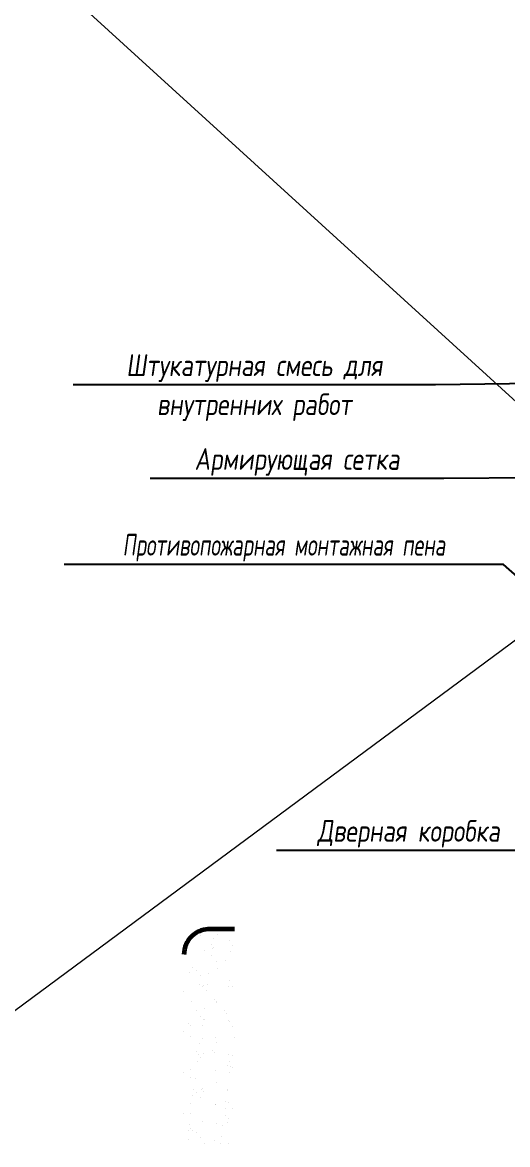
# Model space of a CAD drawing. Header units: millimetres. Extents: x -3689 to 3021565, y -698052 to -604547.
# Drawn here: x 2668146 to 2668425, y -675190 to -674544 of the extents above; entities that cross this region are included whole.
import ezdxf
from ezdxf.enums import TextEntityAlignment as Align

# ---------------------------------------------------------------- set-up
doc = ezdxf.new("R2010")
doc.units = ezdxf.units.MM
doc.layers.get('0').update_dxf_attribs({"lineweight": 0})
doc.layers.add('PDF _0', color=7, linetype='Continuous')
doc.layers.add('PDF _Основные линии', color=7, linetype='Continuous')
doc.layers.add('ВК-текст К1', color=7, linetype='Continuous', lineweight=25)
doc.styles.add('ГОСТ 2.304', font='CS_Gost2304.shx')

msp = doc.modelspace()

# ---------------------------------------------------------------- linework, layer by layer
at = {"lineweight": 25, "ltscale": 5}
for p, q in [((2668383.8378, -674752.6205), (2668175.304, -674752.6205)), ((2668461.1606, -674751.6357), (2668383.8378, -674752.6205)), ((2668388.7711, -674806.6459), (2668219.6123, -674806.6459)), ((2668479.9642, -674806.0425), (2668388.7711, -674806.6459)), ((2668423.0894, -674856.085), (2668170.0799, -674856.085)), ((2668499.947, -674924.3337), (2668423.0894, -674856.085)), ((2668444.6045, -675020.853), (2668292.3207, -675020.853))]:
    msp.add_line(p, q, dxfattribs=at)
at = {"color": 5}
msp.add_lwpolyline([(2667738.7033, -674132.0473), (2669458.2851, -675699.2919), (2669312.8793, -674245.799), (2667580.6535, -675528.6645), (2668389.8685, -673974.059), (2668649.0702, -675655.0551)], dxfattribs=at)
at = {"layer": 'PDF _0', "lineweight": 25}
for p, q in [((2668248.3669, -675069.7675), (2668248.3669, -675069.7675)), ((2668248.87, -675068.7613), (2668248.87, -675068.7613)), ((2668256.1651, -675071.5284), (2668256.1651, -675071.5284)), ((2668258.1775, -675069.5159), (2668258.1775, -675069.5159)), ((2668265.221, -675072.5346), (2668265.221, -675072.5346)), ((2668239.0594, -675078.5719), (2668239.0594, -675078.5719)), ((2668251.134, -675078.5719), (2668251.134, -675078.5719)), ((2668254.9073, -675075.3017), (2668254.9073, -675075.3017)), ((2668255.4104, -675077.5657), (2668255.4104, -675077.5657)), ((2668256.1651, -675076.811), (2668256.1651, -675076.811)), ((2668265.7241, -675079.075), (2668265.7241, -675079.075)), ((2668267.2335, -675075.8048), (2668267.2335, -675075.8048)), ((2668254.9073, -675081.5905), (2668254.9073, -675081.5905)), ((2668257.926, -675084.6092), (2668257.926, -675084.6092)), ((2668262.957, -675084.1061), (2668262.957, -675084.1061)), ((2668242.3296, -675091.4011), (2668242.3296, -675091.4011)), ((2668243.839, -675088.1309), (2668243.839, -675088.1309)), ((2668246.3545, -675089.8918), (2668246.3545, -675089.8918)), ((2668253.398, -675091.6527), (2668253.398, -675091.6527)), ((2668258.1775, -675088.634), (2668258.1775, -675088.634)), ((2668248.1154, -675097.9415), (2668248.1154, -675097.9415)), ((2668248.3669, -675093.162), (2668248.3669, -675093.162)), ((2668250.3794, -675098.6962), (2668250.3794, -675098.6962)), ((2668252.6433, -675097.9415), (2668252.6433, -675097.9415)), ((2668265.221, -675095.9291), (2668265.221, -675095.9291)), ((2668239.0594, -675101.9664), (2668239.0594, -675101.9664)), ((2668249.6247, -675099.1993), (2668249.6247, -675099.1993)), ((2668252.1402, -675101.7148), (2668252.1402, -675101.7148)), ((2668264.9695, -675099.1993), (2668264.9695, -675099.1993)), ((2668267.2335, -675099.1993), (2668267.2335, -675099.1993)), ((2668243.5874, -675107.7521), (2668243.5874, -675107.7521)), ((2668256.4167, -675106.7459), (2668256.4167, -675106.7459)), ((2668257.926, -675108.0037), (2668257.926, -675108.0037)), ((2668257.926, -675108.2552), (2668257.926, -675108.2552)), ((2668246.3545, -675113.2863), (2668246.3545, -675113.2863)), ((2668248.3669, -675116.5565), (2668248.3669, -675116.5565)), ((2668250.1278, -675118.0658), (2668250.1278, -675118.0658)), ((2668250.6309, -675118.0658), (2668250.6309, -675118.0658)), ((2668250.8825, -675112.0285), (2668250.8825, -675112.0285)), ((2668262.4539, -675113.2863), (2668262.4539, -675113.2863)), ((2668263.7117, -675114.5441), (2668263.7117, -675114.5441)), ((2668241.575, -675120.3298), (2668241.575, -675120.3298)), ((2668242.8327, -675121.8391), (2668242.8327, -675121.8391)), ((2668249.6247, -675121.8391), (2668249.6247, -675121.8391)), ((2668264.9695, -675118.5689), (2668264.9695, -675118.5689)), ((2668265.221, -675119.3236), (2668265.221, -675119.3236)), ((2668267.2335, -675122.5938), (2668267.2335, -675122.5938)), ((2668239.0594, -675125.3609), (2668239.0594, -675125.3609)), ((2668242.8327, -675128.128), (2668242.8327, -675128.128)), ((2668249.8763, -675129.3858), (2668249.8763, -675129.3858)), ((2668257.1713, -675128.6311), (2668257.1713, -675128.6311)), ((2668267.9881, -675128.8826), (2668267.9881, -675128.8826)), ((2668246.3545, -675136.6808), (2668246.3545, -675136.6808)), ((2668248.1154, -675132.1528), (2668248.1154, -675132.1528)), ((2668255.662, -675135.9262), (2668255.662, -675135.9262)), ((2668256.9198, -675137.1839), (2668256.9198, -675137.1839)), ((2668257.926, -675131.3982), (2668257.926, -675131.3982)), ((2668246.8576, -675142.215), (2668246.8576, -675142.215)), ((2668247.3607, -675138.1901), (2668247.3607, -675138.1901)), ((2668248.3669, -675139.951), (2668248.3669, -675139.951)), ((2668250.3794, -675137.687), (2668250.3794, -675137.687)), ((2668264.7179, -675138.1901), (2668264.7179, -675138.1901)), ((2668265.221, -675142.7181), (2668265.221, -675142.7181)), ((2668266.7304, -675138.9448), (2668266.7304, -675138.9448)), ((2668239.0594, -675148.7554), (2668239.0594, -675148.7554)), ((2668242.8327, -675147.2461), (2668242.8327, -675147.2461)), ((2668257.4229, -675147.7492), (2668257.4229, -675147.7492)), ((2668263.9633, -675144.7305), (2668263.9633, -675144.7305)), ((2668265.4726, -675149.007), (2668265.4726, -675149.007)), ((2668265.9757, -675145.2336), (2668265.9757, -675145.2336)), ((2668267.2335, -675145.9883), (2668267.2335, -675145.9883)), ((2668243.0843, -675151.774), (2668243.0843, -675151.774)), ((2668245.5998, -675152.2772), (2668245.5998, -675152.2772)), ((2668257.926, -675154.7927), (2668257.926, -675154.7927)), ((2668244.0905, -675162.3393), (2668244.0905, -675162.3393)), ((2668244.5936, -675158.566), (2668244.5936, -675158.566)), ((2668246.3545, -675160.0753), (2668246.3545, -675160.0753)), ((2668248.3669, -675163.3455), (2668248.3669, -675163.3455)), ((2668249.1216, -675158.3144), (2668249.1216, -675158.3144)), ((2668249.6247, -675157.8113), (2668249.6247, -675157.8113)), ((2668250.3794, -675159.8238), (2668250.3794, -675159.8238)), ((2668263.9633, -675158.3144), (2668263.9633, -675158.3144)), ((2668263.9633, -675159.3207), (2668263.9633, -675159.3207)), ((2668242.5812, -675166.8673), (2668242.5812, -675166.8673)), ((2668257.1713, -675167.1188), (2668257.1713, -675167.1188)), ((2668257.1713, -675167.3704), (2668257.1713, -675167.3704)), ((2668262.7055, -675169.3828), (2668262.7055, -675169.3828)), ((2668263.2086, -675165.3579), (2668263.2086, -675165.3579)), ((2668264.9695, -675166.1126), (2668264.9695, -675166.1126)), ((2668266.9819, -675169.3828), (2668266.9819, -675169.3828)), ((2668239.0594, -675172.1499), (2668239.0594, -675172.1499)), ((2668242.8327, -675172.653), (2668242.8327, -675172.653)), ((2668263.2086, -675173.6592), (2668263.2086, -675173.6592)), ((2668264.4664, -675175.1685), (2668264.4664, -675175.1685)), ((2668241.575, -675182.4636), (2668241.575, -675182.4636)), ((2668242.0781, -675178.6903), (2668242.0781, -675178.6903)), ((2668242.5812, -675180.9543), (2668242.5812, -675180.9543)), ((2668243.839, -675182.2121), (2668243.839, -675182.2121)), ((2668249.6247, -675177.181), (2668249.6247, -675177.181)), ((2668257.6744, -675178.1872), (2668257.6744, -675178.1872)), ((2668261.4477, -675179.445), (2668261.4477, -675179.445)), ((2668264.2148, -675177.6841), (2668264.2148, -675177.6841)), ((2668241.8265, -675187.2431), (2668241.8265, -675187.2431)), ((2668246.3545, -675183.4698), (2668246.3545, -675183.4698)), ((2668248.3669, -675186.4885), (2668248.3669, -675186.4885)), ((2668256.4167, -675187.7462), (2668256.4167, -675187.7462)), ((2668260.4415, -675185.4823), (2668260.4415, -675185.4823)), ((2668250.6309, -675189.7587), (2668250.6309, -675189.7587)), ((2668259.9384, -675189.5071), (2668259.9384, -675189.5071)), ((2668264.9695, -675189.5071), (2668264.9695, -675189.5071))]:
    msp.add_line(p, q, dxfattribs=at)
at = {"layer": 'PDF _Основные линии', "lineweight": 60}
msp.add_line((2668268.2397, -675066.2457), (2668252.6433, -675066.2457), dxfattribs=at)
msp.add_arc((2668253.7837, -675080.922), 14.7159, 86.154776, 179.9999929, dxfattribs=at)
at = {"layer": 'ВК-текст К1', "color": 3}
msp.add_circle((2674944.0996, -672909.7808), 7632.7516, dxfattribs=at)

# ---------------------------------------------------------------- texts
at = {"lineweight": 25, "ltscale": 5, "style": 'ГОСТ 2.304', "oblique": 8}
for s, p in [('Штукатурная смесь для', (2668279.5709, -674747.6205)), ('Армирующая сетка', (2668304.1917, -674801.6459)), ('Дверная коробка', (2668368.4626, -675015.853))]:
    msp.add_text(s, height=12.5, dxfattribs=at).set_placement(p, align=Align.CENTER)
msp.add_text('внутренних работ', height=12.5, dxfattribs=at).set_placement((2668279.5709, -674757.6205), align=Align.TOP_CENTER)
at = {"lineweight": 25, "ltscale": 5, "style": 'ГОСТ 2.304', "oblique": 8, "width": 0.846907}
msp.add_text('Противопожарная монтажная пена', height=12.5, dxfattribs=at).set_placement((2668296.5846, -674851.085), align=Align.CENTER)

doc.saveas('drawing.dxf')
